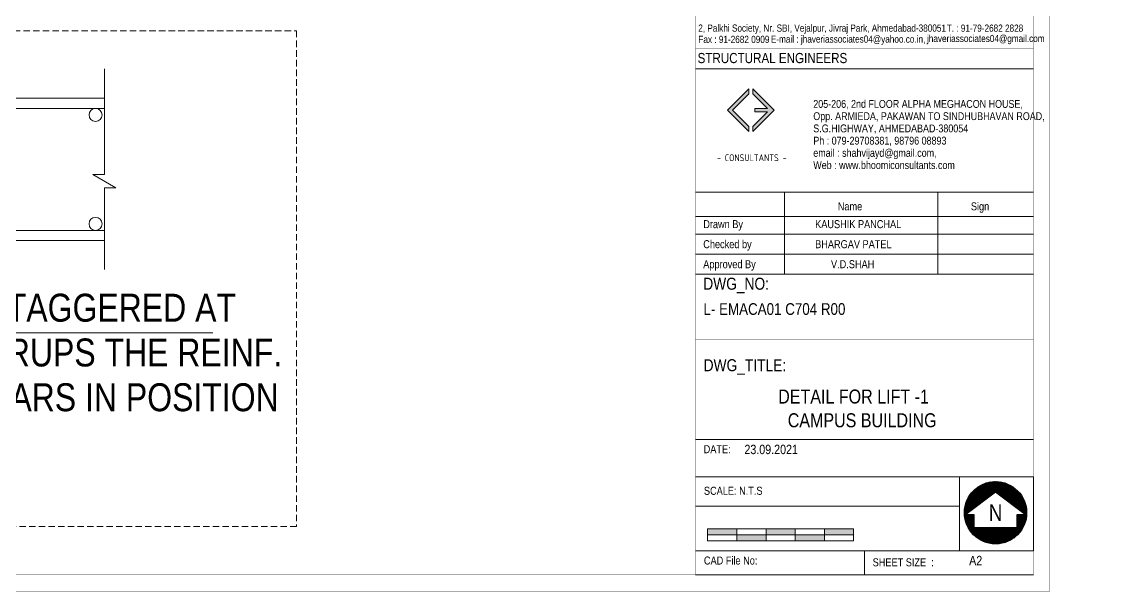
# Model space of a CAD drawing. Header units: millimetres. Extents: x 1112055 to 3390982, y -148532 to 766891.
# Drawn here: x 2568593 to 2600441, y 330356 to 347184 of the extents above; entities that cross this region are included whole.
import ezdxf
from ezdxf.enums import TextEntityAlignment as Align

# ---------------------------------------------------------------- set-up
doc = ezdxf.new("R2010")
doc.units = ezdxf.units.MM
doc.linetypes.add('Hidden', pattern=[9.525, 6.35, -3.175])
for name, color, linetype, lineweight in [('B COLUMN', 1, 'Hidden', 9), ('B FOOTING', 49, 'Continuous', 20), ('B P.C.C', 251, 'Continuous', 0), ('B STEEL', 34, 'Continuous', 15), ('B TITLE BLOCK', 250, 'Continuous', 0), ('P_TITLE BLOCK TEXT', 7, 'Continuous', 9), ('tb text', 7, 'Continuous', 13)]:
    doc.layers.add(name, color=color, linetype=linetype, lineweight=lineweight)
for name, color, linetype in [('B TEXT', 7, 'Continuous'), ('FORMAT TEXT', 7, 'Continuous'), ('Layer 1', 7, 'Continuous')]:
    doc.layers.add(name, color=color, linetype=linetype)
doc.styles.add('ARIAL', font='arial.ttf')
doc.styles.add('SWINC', font='swissc.ttf')
doc.dimstyles.new('DIM 1', dxfattribs={"dimscale": 0, "dimtxt": 230, "dimasz": 150, "dimexe": 0.18, "dimexo": 0.0625, "dimgap": 0.5, "dimtad": 1, "dimdec": 0, "dimzin": 0, "dimdsep": 46, "dimtxsty": 'ARIAL', "dimblk": 'OBLIQUE', "dimcen": 6, "dimse1": 1, "dimse2": 1, "dimclrd": 256, "dimclrt": 256, "dimadec": 0, "dimazin": 2, "dimtfac": 0.75, "dimtdec": 0, "dimtix": 1, "dimtofl": 0, "dimtmove": 1, "dimatfit": 3, "dimldrblk": 'OPEN30', "dimfxl": 0.18, "dimfrac": 1, "dimtolj": 1, "dimtzin": 0, "dimlwd": -1, "dimarcsym": 0})

# ---------------------------------------------------------------- blocks, each defined once
blk = doc.blocks.new('_Oblique')
at = {"color": 0, "linetype": 'ByBlock', "lineweight": -2}
blk.add_line((-0.5, -0.5), (0.5, 0.5), dxfattribs=at)
blk = doc.blocks.new('_Open30')
at = {"color": 0, "linetype": 'ByBlock', "lineweight": -2}
for p, q in [((-1, 0.27), (0, 0)), ((0, 0), (-1, -0.27)), ((0, 0), (-1, 0))]:
    blk.add_line(p, q, dxfattribs=at)

msp = doc.modelspace()

# ---------------------------------------------------------------- hatches: boundary and pattern name
at = {"layer": 'B TITLE BLOCK', "linetype": 'Continuous', "lineweight": 0}
h = msp.add_hatch(color=251, dxfattribs=at)
h.dxf.hatch_style = 1
h.paths.add_polyline_path([(2589597.7, 344570.1), (2590081, 345053.4), (2590081, 345199.4), (2589451.7, 344570.1), (2590081, 343940.9), (2590081, 344086.9)])
h = msp.add_hatch(color=251, dxfattribs=at)
h.dxf.hatch_style = 1
h.paths.add_polyline_path([(2590256.3, 344621.7), (2590256.3, 344518.5), (2590634.6, 344518.5), (2590202.9, 344086.9), (2590202.9, 343940.9), (2590832.2, 344570.1), (2590202.9, 345199.4), (2590202.9, 345053.4), (2590634.6, 344621.7)])
at = {"layer": 'Layer 1', "lineweight": 5}
h = msp.add_hatch(dxfattribs=at)
h.set_pattern_fill('ANSI31', color=5, scale=4.598505, style=0)
h.set_pattern_definition([(45, (2544786.409, 326673.816), (-10.3239386, 10.3239386), [])])
edge = h.paths.add_edge_path()
edge.add_arc((2597370.3, 332679.5), 919.7, 0, 360)
h.paths.add_polyline_path([(2597370.3, 333291.7), (2598249, 332626.8), (2598014.1, 332626.8), (2598014.1, 332241.7), (2596726.5, 332241.7), (2596726.5, 332626.8), (2596491.7, 332626.8)], flags=16)
at = {"layer": 'tb text'}
for points in [[(2588864, 332208.7), (2588864, 332027.8), (2589726.6, 332027.8), (2589726.6, 332208.7)], [(2591426, 332027.8), (2591451.9, 332027.8), (2591451.9, 332208.7), (2591426, 332208.7), (2590589.2, 332208.7), (2590589.2, 332027.8)], [(2593177.1, 332027.8), (2593177.1, 332208.7), (2592314.5, 332208.7), (2592314.5, 332027.8)], [(2590589.2, 331846.8), (2590589.2, 332027.8), (2589726.6, 332027.8), (2589726.6, 331846.8)], [(2591451.9, 332027.8), (2591451.9, 331846.8), (2592314.5, 331846.8), (2592314.5, 332027.8)]]:
    msp.add_hatch(color=256, dxfattribs=at).paths.add_polyline_path(points)

# ---------------------------------------------------------------- linework, layer by layer
at = {"layer": 'B COLUMN', "color": 1, "linetype": 'ByBlock', "lineweight": 20}
for points in [[(2551717.2, 344918.8), (2571044.4, 344918.8)], [(2571046.4, 340718.8), (2551714.5, 340718.8)]]:
    msp.add_lwpolyline(points, dxfattribs=at)
at = {"layer": 'B FOOTING', "color": 1}
msp.add_lwpolyline([(2571046.4, 339865), (2571046.4, 342270.4), (2571379.4, 342271.6), (2570694.9, 342665.8), (2571045, 342667.1), (2571043.2, 345787.7)], dxfattribs=at)
at = {"layer": 'B P.C.C', "color": 250, "linetype": 'Hidden', "lineweight": 0, "ltscale": 30}
msp.add_lwpolyline([(2529217, 346909.3), (2576720.6, 346909.3), (2576720.6, 332276.3), (2529217, 332276.3)], close=True, dxfattribs=at)
at = {"layer": 'B STEEL', "color": 34, "lineweight": 9, "ltscale": 0.5}
for points in [[(2571044.5, 344618.8), (2551717, 344618.8)], [(2571046.4, 341018.8), (2551714.5, 341018.8)]]:
    msp.add_lwpolyline(points, dxfattribs=at)
for centre in [(2570778.7, 344426.8), (2570778.7, 341210.9)]:
    msp.add_circle(centre, 192.1, dxfattribs=at)
at = {"layer": 'B TITLE BLOCK', "color": 250, "lineweight": 0}
for p, q in [((2598491.5, 345792.3), (2588505.4, 345792.3)), ((2598491.5, 342150.4), (2588505.4, 342150.4)), ((2588505.4, 342150.4), (2598491.5, 342150.4)), ((2588505.4, 342150.4), (2598491.5, 342150.4)), ((2591133.6, 339723.4), (2591133.6, 342150.4)), ((2595666.8, 339723.4), (2595666.8, 342150.4)), ((2588505.7, 341431.5), (2598491.8, 341431.5)), ((2588505.7, 341431.5), (2598491.8, 341431.5)), ((2588505.7, 340905.9), (2598491.8, 340905.9)), ((2588505.7, 340905.9), (2598491.8, 340905.9)), ((2588505.7, 340314.7), (2598491.8, 340314.7)), ((2588505.7, 340314.7), (2598491.8, 340314.7)), ((2588505.7, 340314.7), (2598491.8, 340314.7)), ((2598491.8, 339723.4), (2588505.4, 339723.4)), ((2598491.8, 339723.4), (2588505.7, 339723.4)), ((2598491.5, 334842.9), (2588505.7, 334842.9)), ((2588505.5, 333742.6), (2598491.5, 333742.6)), ((2596308.1, 331559.2), (2596308.1, 333742.6)), ((2598491.5, 331559.2), (2598491.5, 333742.6)), ((2596308.1, 332873), (2588506.1, 332873.7)), ((2588505.5, 331559.2), (2598491.5, 331559.2)), ((2593498.5, 331559.2), (2593498.5, 330841.8)), ((2598491.5, 330841.8), (2588505.4, 330841.8))]:
    msp.add_line(p, q, dxfattribs=at)
at = {"layer": 'B TITLE BLOCK', "color": 1, "const_width": 10.8}
msp.add_lwpolyline([(2598972.2, 384437.6), (2598972.2, 330361.1), (2527990.3, 330361.1), (2527990.3, 384437.6)], close=True, dxfattribs=at)
at = {"layer": 'B TITLE BLOCK', "color": 250, "lineweight": 0}
for points, const_width in [([(2598491.5, 383956.9), (2598491.5, 330841.8), (2528470.9, 330841.8), (2528470.9, 383956.9)], 10.8), ([(2588505.4, 330841.8), (2598491.5, 330841.8), (2598491.5, 383956.9), (2588505.4, 383956.9)], 8.33), ([(2598491.5, 330841.8), (2588505.4, 330841.8), (2588505.4, 349888.8), (2598491.5, 349888.8)], 8.33), ([(2588505.4, 337793.8), (2598491.5, 337793.8), (2598491.5, 330841.8), (2588505.4, 330841.8)], 8.33)]:
    msp.add_lwpolyline(points, close=True, dxfattribs=dict(at, const_width=const_width))
at = {"layer": 'B TITLE BLOCK', "color": 250, "lineweight": 0, "const_width": 8.33}
msp.add_lwpolyline([(2588505.4, 346401.7), (2598491.5, 346401.7)], dxfattribs=at)
at = {"layer": 'B TITLE BLOCK', "color": 251, "linetype": 'Continuous', "lineweight": 0}
for points in [[(2589451.6, 344570.2), (2590081, 343940.9), (2590081, 344086.9), (2589597.7, 344570.1), (2590081, 345053.4), (2590081, 345199.4), (2589451.6, 344570)], [(2590832.3, 344570.2), (2590202.9, 343940.9), (2590202.9, 344086.9), (2590634.6, 344518.5), (2590256.3, 344518.5), (2590256.3, 344621.7), (2590634.6, 344621.7), (2590202.9, 345053.4), (2590202.9, 345199.4), (2590832.3, 344570)]]:
    msp.add_lwpolyline(points, dxfattribs=at)
at = {"layer": 'Layer 1', "lineweight": 30}
msp.add_lwpolyline([(2597370.3, 333291.7), (2596491.7, 332626.8), (2596726.5, 332626.8), (2596726.5, 332241.7), (2598014.1, 332241.7), (2598014.1, 332626.8), (2598249, 332626.8)], close=True, dxfattribs=at)
at = {"layer": 'Layer 1'}
msp.add_circle((2597370.3, 332679.5), 919.7, dxfattribs=at)
at = {"layer": 'tb text'}
for points in [[(2588864, 332208.7), (2591426, 332208.7), (2593177.1, 332208.7)], [(2588864, 331846.8), (2588864, 332208.7)], [(2589726.6, 331846.8), (2589726.6, 332208.7)], [(2590589.2, 331846.8), (2590589.2, 332208.7)], [(2591451.9, 331846.8), (2591451.9, 332208.7)], [(2592314.5, 331846.8), (2592314.5, 332208.7)], [(2593177.1, 331846.8), (2593177.1, 332208.7)], [(2588864, 332027.8), (2591426, 332027.8), (2593177.1, 332027.8)], [(2588864, 331846.8), (2591426, 331846.8), (2593177.1, 331846.8)]]:
    msp.add_lwpolyline(points, dxfattribs=at)

# ---------------------------------------------------------------- texts
at = {"layer": 'B TEXT', "style": 'SWINC'}
for s, p in [('8T STIRRUPS STAGGERED AT', (2561121.2, 338321.9)), ('600mm c/c STIRRUPS THE REINF.', (2561121.2, 336999.6)), ('TO KEEP THE BARS IN POSITION', (2561121.2, 335677.3))]:
    msp.add_text(s, height=825, dxfattribs=at).set_placement(p)
at = {"layer": 'B TITLE BLOCK', "color": 0, "style": 'SWINC'}
for s, p in [('205-206, 2nd FLOOR ALPHA MEGHACON HOUSE,', (2591985.7, 344636.8)), ('Opp. ARMIEDA, PAKAWAN TO SINDHUBHAVAN ROAD,', (2591985.7, 344275.3)), ('S.G.HIGHWAY, AHMEDABAD-380054', (2591985.7, 343913.7)), ('Ph : 079-29708381, 98796 08893', (2591985.7, 343552.2)), ('email : shahvijayd@gmail.com,', (2591985.7, 343190.7)), ('Web : www.bhoomiconsultants.com', (2591985.7, 342829.2))]:
    msp.add_text(s, height=230.53, dxfattribs=at).set_placement(p)
at = {"layer": 'B TITLE BLOCK', "color": 251, "char_height": 253.313, "attachment_point": 2, "style": 'SWINC'}
for insert in [(2590169.2, 343686.7), (2664545.4, 343686.7)]:
    msp.add_mtext_dynamic_manual_height_columns('\\pxsm1,qj;{\\fBankGothic Lt BT|b0|i0|c0|p34;BHOOMI\\P\\ps*,q*;\\fGost|b0|i0|c0|p2;\\H0.8x;- CONSULTANTS -\\C1; }', width=662363.048, gutter_width=0, heights=[93168.9], dxfattribs=dict(at, insert=insert))
at = {"layer": 'FORMAT TEXT', "style": 'SWINC'}
msp.add_text('STRUCTURAL ENGINEERS', height=299.582, dxfattribs=at).set_placement((2588567.6, 345957.4))
at = {"layer": 'P_TITLE BLOCK TEXT', "style": 'SWINC'}
for s, p in [('2, Palkhi Society, Nr. SBI, Vejalpur, Jivraj Park, Ahmedabad-380051', (2588587.1, 346886.2)), ('T. : 91-79-2682 2828 ', (2595928.4, 346884.2)), ('Fax : 91-2682 0909', (2588590.6, 346552)), ('E-mail : jhaveriassociates04@yahoo.co.in,', (2590732.4, 346561)), (' jhaveriassociates04@gmail.com', (2595278.2, 346578.9))]:
    msp.add_text(s, height=211.318, dxfattribs=at).set_placement(p)
at = {"layer": 'tb text', "style": 'SWINC'}
for s, height, p in [('Name', 236.51, (2592709.4, 341608.9)), ('Sign', 236.51, (2596641.9, 341608.9)), ('Drawn By', 236.51, (2588734.8, 341083.3)), ('KAUSHIK PANCHAL', 236.512, (2592041.2, 341083.3)), ('Checked by', 236.51, (2588734.8, 340492)), ('BHARGAV PATEL', 236.512, (2592041.2, 340492)), ('Approved By', 236.512, (2588734.8, 339900.8)), ('V.D.SHAH', 236.51, (2592508.8, 339900.8)), ('L- EMACA01 C704 R00', 344.914, (2588741.2, 338523.1)), ('DETAIL FOR LIFT -1', 413.897, (2590949.7, 335904.4)), ('CAMPUS BUILDING ', 413.897, (2591230.8, 335203.3)), ('23.09.2021', 275.91, (2589950.6, 334411.4))]:
    msp.add_text(s, height=height, dxfattribs=at).set_placement(p)
at = {"layer": 'tb text', "color": 7, "style": 'SWINC'}
for s, height, p in [('DATE: ', 236.49, (2588747.1, 334438.3)), ('SCALE: N.T.S', 236.495, (2588754.8, 333209.7)), ('CAD File No:', 236.495, (2588754.4, 331149.9)), ('SHEET SIZE  : ', 236.495, (2593739.9, 331097.8))]:
    msp.add_text(s, height=height, dxfattribs=at).set_placement(p)
msp.add_text('N', height=487.8, dxfattribs=at).set_placement((2597370.9, 332683.8), align=Align.MIDDLE_CENTER)
at = {"layer": 'tb text', "insert": (2596591.1, 331405.7), "char_height": 275.91, "width": 10499.57, "attachment_point": 1, "style": 'SWINC'}
msp.add_mtext('A2', dxfattribs=at)
at = {"layer": 'tb text', "color": 7, "style": 'SWINC'}
for tag, p, s, height in [('DWG_NO:', (2588735.6, 339265.7), 'XXX-XXXX-XXX-XXX', 354.769), ('DWG_TITLE:', (2588746.1, 336858.8), '', 354.8)]:
    msp.add_attdef(tag, p, s, height=height, dxfattribs=at)

# ---------------------------------------------------------------- leaders
at = {"layer": 'B TEXT', "lineweight": 5}
msp.add_leader([(2560858.5, 341403), (2560858.5, 337988.5), (2574240.9, 337988.5)], dimstyle='DIM 1', override={"dimscale": 1, "dimasz": 200, "dimtad": 0, "dimtxsty": 'SWINC', "dimfxlon": 1, "dimlwd": 5, "dimarcsym": 2}, dxfattribs=at)

doc.saveas('drawing.dxf')
